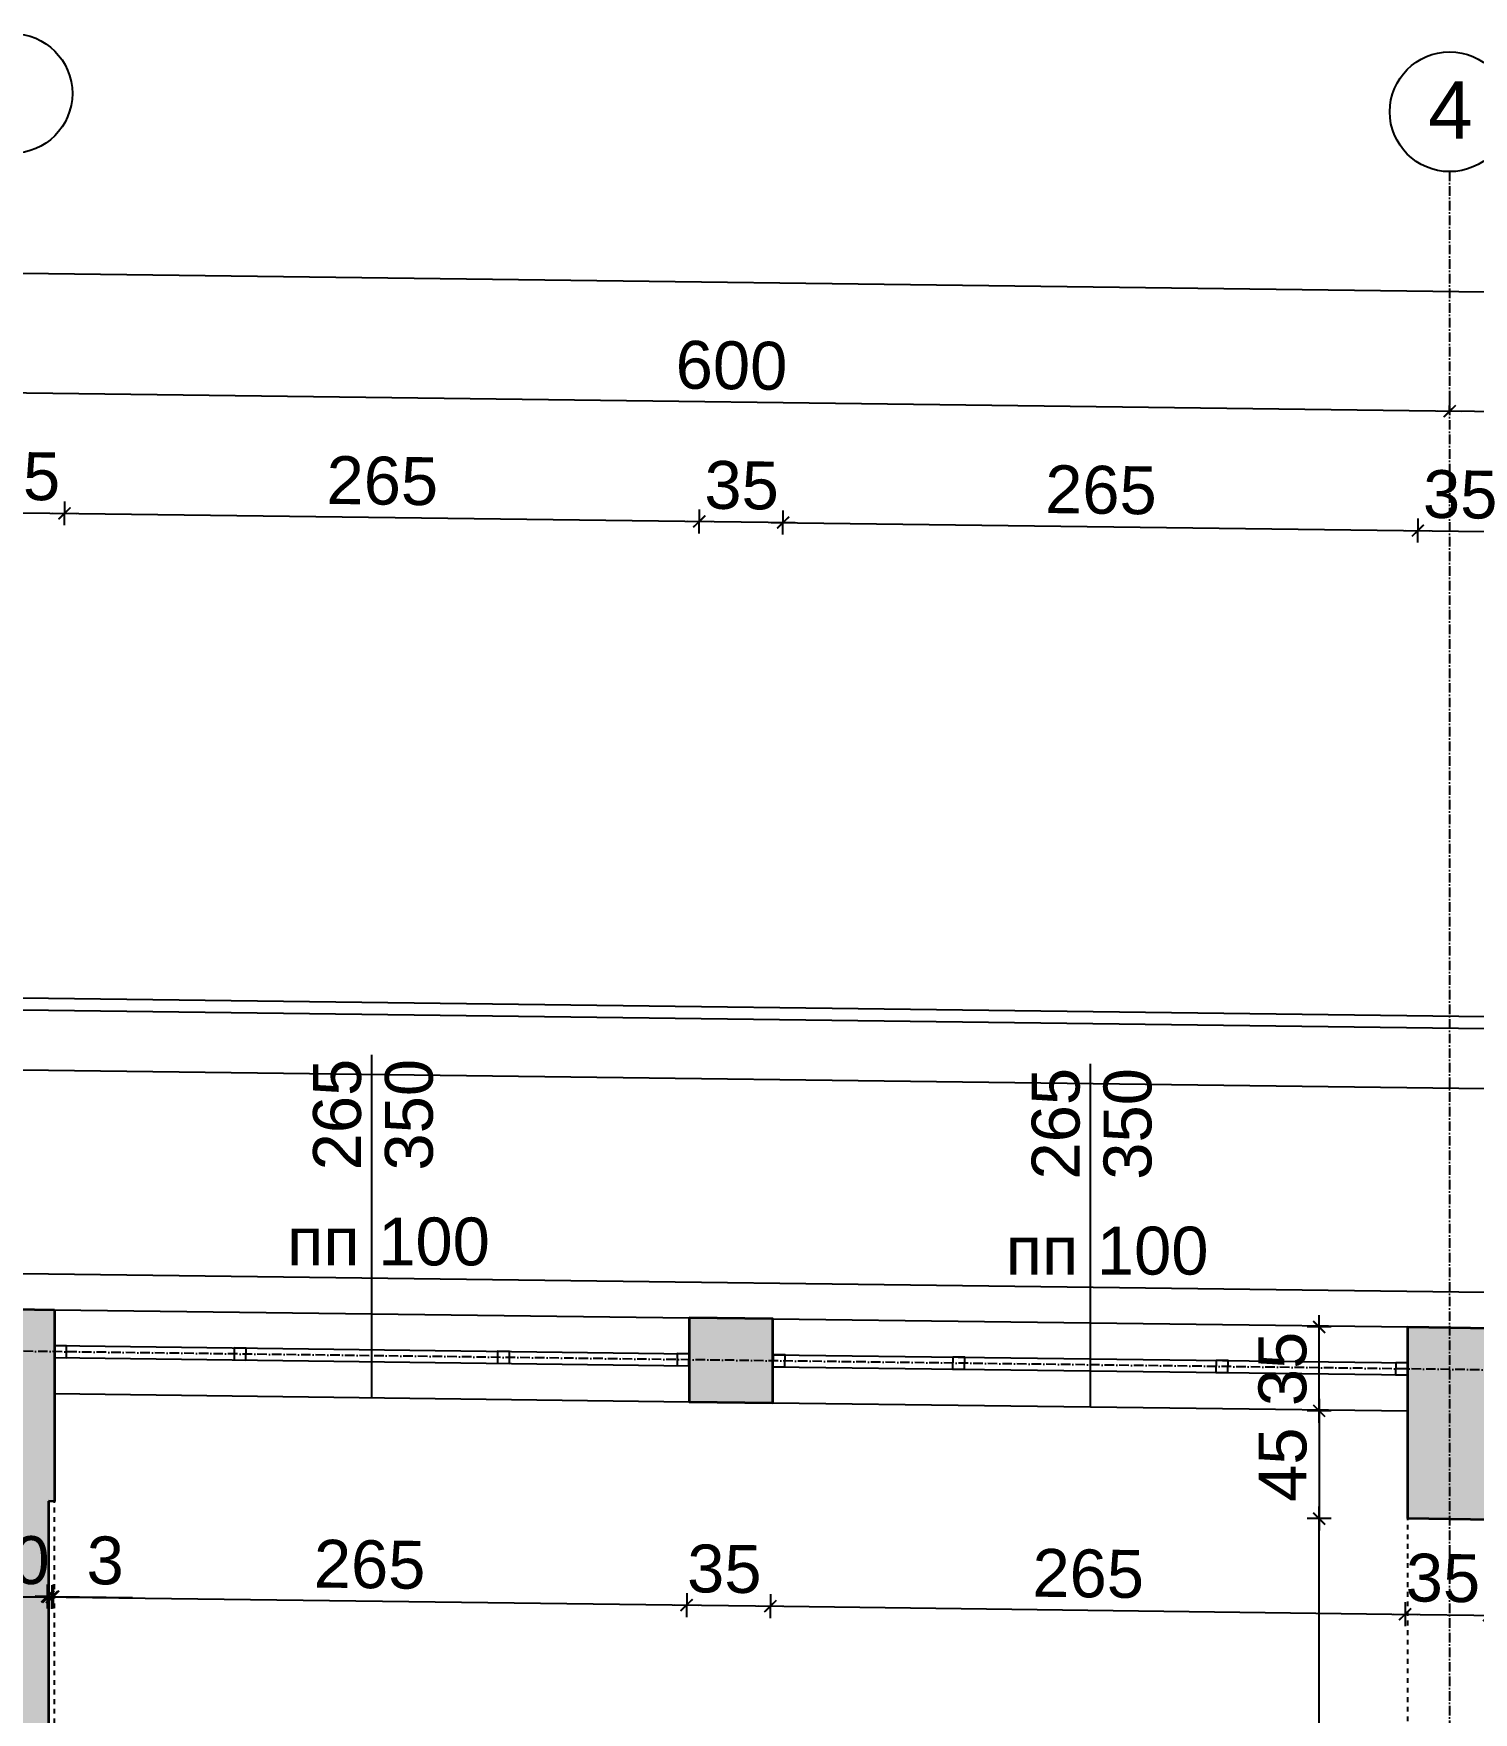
# Model space of a CAD drawing. Header units: inches. Extents: x -72385 to 39588, y -6525 to 66685.
# Drawn here: x -50776 to -50175, y 23940 to 24641 of the extents above; entities that cross this region are included whole.
import ezdxf

# ---------------------------------------------------------------- set-up
doc = ezdxf.new("R2010")
doc.units = ezdxf.units.IN
doc.header["$MEASUREMENT"] = 0
doc.linetypes.add('DashDot', pattern=[0.6, 0.4, -0.1, 0, -0.1])
doc.linetypes.add('Hidden', pattern=[0.4, 0.2, -0.2])
for name, color, linetype, lineweight in [('Изгледни линии', 253, 'Continuous', 25), ('Надписи коти външни', 252, 'Continuous', 25), ('Надписи коти вътрешни', 252, 'Continuous', 25), ('Надписи Оси', 252, 'Continuous', 25), ('Надписи прозорци', 252, 'Continuous', 25), ('Оси', 252, 'DashDot', 25), ('Прозорци', 251, 'Continuous', 25), ('Пунктир', 253, 'Hidden', 25), ('Разрезни линии', 7, 'Continuous', 35), ('Щрих стени', 254, 'Continuous', 25)]:
    doc.layers.add(name, color=color, linetype=linetype, lineweight=lineweight)
doc.styles.add('Arial Regular', font='arial.ttf')
doc.styles.get("Standard").update_dxf_attribs({"font": 'arial.ttf'})
doc.dimstyles.new('Annotative', dxfattribs={"dimscale": 0, "dimtxt": 20, "dimasz": 5, "dimexe": 5, "dimexo": 5, "dimgap": 5, "dimtad": 1, "dimdec": 0, "dimzin": 0, "dimdsep": 46, "dimtxsty": 'Standard', "dimblk": 'ARCHTICK', "dimcen": 5, "dimdle": 5, "dimadec": 0, "dimazin": 0, "dimtfac": 1, "dimtdec": 0, "dimtofl": 0, "dimtmove": 0, "dimatfit": 3, "dimldrblk": 'ARCHTICK', "dimfxl": 5, "dimfxlon": 1, "dimtolj": 1, "dimtzin": 0, "dimarcsym": 1})

# ---------------------------------------------------------------- blocks, each defined once
blk = doc.blocks.new('_ArchTick')
at = {"color": 0, "linetype": 'ByBlock', "const_width": 0.15}
blk.add_lwpolyline([(-0.5, -0.5), (0.5, 0.5)], dxfattribs=at)
blk = doc.blocks.new('*D2717')
at = {"layer": 'Defpoints', "color": 0, "ltscale": 50, "transparency": 16777216}
for p in [(-50769.84, 24027.78), (-50767.34, 24027.75), (-50767.84, 23988.03)]:
    blk.add_point(p, dxfattribs=at)
at = {"layer": 'Надписи коти вътрешни', "color": 0, "lineweight": -2, "ltscale": 50, "transparency": 16777216}
for p, q in [((-50770.28, 23993.06), (-50770.41, 23983.06)), ((-50767.78, 23993.03), (-50767.91, 23983.03)), ((-50770.34, 23988.06), (-50775.34, 23988.12)), ((-50767.84, 23988.03), (-50734.75, 23987.61))]:
    blk.add_line(p, q, dxfattribs=at)
at = {"layer": 'Надписи коти вътрешни', "color": 0, "lineweight": -2, "ltscale": 50, "transparency": 16777216, "xscale": 5, "yscale": 5, "zscale": 5}
for p, rotation in [((-50770.34, 23988.06), 359.2706286525858), ((-50767.84, 23988.03), 179.2706286525858)]:
    blk.add_blockref('_ArchTick', p, dxfattribs=dict(at, rotation=rotation))
at = {"layer": 'Надписи коти вътрешни', "color": 0, "ltscale": 50, "transparency": 16777216, "insert": (-50746.1, 24002.97), "char_height": 20, "attachment_point": 5, "rotation": 359.27063}
blk.add_mtext('\\A1;3', dxfattribs=at)
blk = doc.blocks.new('*D2718')
at = {"layer": 'Defpoints', "color": 0, "ltscale": 50, "transparency": 16777216}
for p in [(-50767.34, 24072.75), (-50502.34, 24069.38), (-50503.42, 23984.47)]:
    blk.add_point(p, dxfattribs=at)
at = {"layer": 'Надписи коти вътрешни', "color": 0, "lineweight": -2, "ltscale": 50, "transparency": 16777216}
for p, q in [((-50768.35, 23992.84), (-50768.48, 23982.84)), ((-50773.42, 23987.91), (-50498.42, 23984.41)), ((-50503.35, 23989.47), (-50503.48, 23979.47))]:
    blk.add_line(p, q, dxfattribs=at)
at = {"layer": 'Надписи коти вътрешни', "color": 0, "lineweight": -2, "ltscale": 50, "transparency": 16777216, "xscale": 5, "yscale": 5, "zscale": 5}
for p, rotation in [((-50768.42, 23987.84), 179.270628652547), ((-50503.42, 23984.47), 359.270628652547)]:
    blk.add_blockref('_ArchTick', p, dxfattribs=dict(at, rotation=rotation))
at = {"layer": 'Надписи коти вътрешни', "color": 0, "ltscale": 50, "transparency": 16777216, "insert": (-50635.72, 24001.37), "char_height": 20, "attachment_point": 5, "rotation": 359.27063}
blk.add_mtext('\\A1;265', dxfattribs=at)
blk = doc.blocks.new('*D2719')
at = {"layer": 'Defpoints', "color": 0, "ltscale": 50, "transparency": 16777216}
for p in [(-50502.34, 24069.38), (-50467.34, 24068.93), (-50468.42, 23984.02)]:
    blk.add_point(p, dxfattribs=at)
at = {"layer": 'Надписи коти вътрешни', "color": 0, "lineweight": -2, "ltscale": 50, "transparency": 16777216}
for p, q in [((-50508.42, 23984.53), (-50463.42, 23983.96)), ((-50503.35, 23989.47), (-50503.48, 23979.47)), ((-50468.35, 23989.02), (-50468.48, 23979.03))]:
    blk.add_line(p, q, dxfattribs=at)
at = {"layer": 'Надписи коти вътрешни', "color": 0, "lineweight": -2, "ltscale": 50, "transparency": 16777216, "xscale": 5, "yscale": 5, "zscale": 5}
for p, rotation in [((-50503.42, 23984.47), 179.2706286525581), ((-50468.42, 23984.02), 359.2706286525582)]:
    blk.add_blockref('_ArchTick', p, dxfattribs=dict(at, rotation=rotation))
at = {"layer": 'Надписи коти вътрешни', "color": 0, "ltscale": 50, "transparency": 16777216, "insert": (-50487.62, 23999.49), "char_height": 20, "attachment_point": 5, "rotation": 359.27063}
blk.add_mtext('\\A1;35', dxfattribs=at)
blk = doc.blocks.new('*D2720')
at = {"layer": 'Defpoints', "color": 0, "ltscale": 50, "transparency": 16777216}
for p in [(-50467.34, 24068.93), (-50202.34, 24065.56), (-50203.42, 23980.65)]:
    blk.add_point(p, dxfattribs=at)
at = {"layer": 'Надписи коти вътрешни', "color": 0, "lineweight": -2, "ltscale": 50, "transparency": 16777216}
for p, q in [((-50473.42, 23984.09), (-50198.42, 23980.59)), ((-50468.35, 23989.02), (-50468.48, 23979.03)), ((-50203.35, 23985.65), (-50203.48, 23975.65))]:
    blk.add_line(p, q, dxfattribs=at)
at = {"layer": 'Надписи коти вътрешни', "color": 0, "lineweight": -2, "ltscale": 50, "transparency": 16777216, "xscale": 5, "yscale": 5, "zscale": 5}
for p, rotation in [((-50468.42, 23984.02), 179.270628652547), ((-50203.42, 23980.65), 359.270628652547)]:
    blk.add_blockref('_ArchTick', p, dxfattribs=dict(at, rotation=rotation))
at = {"layer": 'Надписи коти вътрешни', "color": 0, "ltscale": 50, "transparency": 16777216, "insert": (-50335.72, 23997.55), "char_height": 20, "attachment_point": 5, "rotation": 359.27063}
blk.add_mtext('\\A1;265', dxfattribs=at)
blk = doc.blocks.new('*D2721')
at = {"layer": 'Defpoints', "color": 0, "ltscale": 50, "transparency": 16777216}
for p in [(-50202.34, 24065.56), (-50167.34, 24065.12), (-50168.42, 23980.21)]:
    blk.add_point(p, dxfattribs=at)
at = {"layer": 'Надписи коти вътрешни', "color": 0, "lineweight": -2, "ltscale": 50, "transparency": 16777216}
for p, q in [((-50203.35, 23985.65), (-50203.48, 23975.65)), ((-50168.35, 23985.21), (-50168.48, 23975.21)), ((-50208.42, 23980.72), (-50163.42, 23980.14))]:
    blk.add_line(p, q, dxfattribs=at)
at = {"layer": 'Надписи коти вътрешни', "color": 0, "lineweight": -2, "ltscale": 50, "transparency": 16777216, "xscale": 5, "yscale": 5, "zscale": 5}
for p, rotation in [((-50203.42, 23980.65), 179.2706286525581), ((-50168.42, 23980.21), 359.2706286525582)]:
    blk.add_blockref('_ArchTick', p, dxfattribs=dict(at, rotation=rotation))
at = {"layer": 'Надписи коти вътрешни', "color": 0, "ltscale": 50, "transparency": 16777216, "insert": (-50187.62, 23995.67), "char_height": 20, "attachment_point": 5, "rotation": 359.27063}
blk.add_mtext('\\A1;35', dxfattribs=at)
blk = doc.blocks.new('*D2738')
at = {"layer": 'Defpoints', "color": 0, "ltscale": 50, "transparency": 16777216}
for p in [(-50239.32, 24020.56), (-50202.34, 24020.56), (-50202.34, 23527.97)]:
    blk.add_point(p, dxfattribs=at)
at = {"layer": 'Надписи коти вътрешни', "color": 0, "lineweight": -2, "ltscale": 50, "transparency": 16777216}
for p, q in [((-50234.32, 24020.56), (-50244.32, 24020.56)), ((-50239.32, 23522.97), (-50239.32, 24025.56)), ((-50234.32, 23527.97), (-50244.32, 23527.97))]:
    blk.add_line(p, q, dxfattribs=at)
at = {"layer": 'Надписи коти вътрешни', "color": 0, "lineweight": -2, "ltscale": 50, "transparency": 16777216, "xscale": 5, "yscale": 5, "zscale": 5}
for p, rotation in [((-50239.32, 24020.56), 90), ((-50239.32, 23527.97), 270)]:
    blk.add_blockref('_ArchTick', p, dxfattribs=dict(at, rotation=rotation))
at = {"layer": 'Надписи коти вътрешни', "color": 0, "ltscale": 50, "transparency": 16777216, "insert": (-50254.54, 23774.26), "char_height": 20, "attachment_point": 5, "rotation": 90}
blk.add_mtext('\\A1;493', dxfattribs=at)
blk = doc.blocks.new('*D2739')
at = {"layer": 'Defpoints', "color": 0, "ltscale": 50, "transparency": 16777216}
for p in [(-50202.34, 24065.56), (-50239.32, 24020.56), (-50202.34, 24020.56)]:
    blk.add_point(p, dxfattribs=at)
at = {"layer": 'Надписи коти вътрешни', "color": 0, "lineweight": -2, "ltscale": 50, "transparency": 16777216}
for p, q in [((-50239.32, 24070.56), (-50239.32, 24015.56)), ((-50234.32, 24065.56), (-50244.32, 24065.56)), ((-50234.32, 24020.56), (-50244.32, 24020.56))]:
    blk.add_line(p, q, dxfattribs=at)
at = {"layer": 'Надписи коти вътрешни', "color": 0, "lineweight": -2, "ltscale": 50, "transparency": 16777216, "xscale": 5, "yscale": 5, "zscale": 5}
for p, rotation in [((-50239.32, 24065.56), 90), ((-50239.32, 24020.56), 270)]:
    blk.add_blockref('_ArchTick', p, dxfattribs=dict(at, rotation=rotation))
at = {"layer": 'Надписи коти вътрешни', "color": 0, "ltscale": 50, "transparency": 16777216, "insert": (-50254.49, 24043.06), "char_height": 20, "attachment_point": 5, "rotation": 90}
blk.add_mtext('\\A1;45', dxfattribs=at)
blk = doc.blocks.new('*D5699')
at = {"layer": 'Defpoints', "color": 0, "ltscale": 50, "transparency": 16777216}
for p in [(-50763.1, 24440.23), (-50802.34, 24108.2), (-50767.34, 24107.76)]:
    blk.add_point(p, dxfattribs=at)
at = {"layer": 'Надписи коти външни', "color": 0, "lineweight": -2, "ltscale": 50, "transparency": 16777216}
for p, q in [((-50803.1, 24440.74), (-50758.11, 24440.17)), ((-50798.17, 24435.68), (-50798.04, 24445.68)), ((-50763.17, 24435.23), (-50763.04, 24445.23))]:
    blk.add_line(p, q, dxfattribs=at)
at = {"layer": 'Надписи коти външни', "color": 0, "lineweight": -2, "ltscale": 50, "transparency": 16777216, "xscale": 5, "yscale": 5, "zscale": 5}
for p, rotation in [((-50798.1, 24440.68), 179.2706286525463), ((-50763.1, 24440.23), 359.2706286525462)]:
    blk.add_blockref('_ArchTick', p, dxfattribs=dict(at, rotation=rotation))
at = {"layer": 'Надписи коти външни', "color": 0, "ltscale": 50, "transparency": 16777216, "insert": (-50780.41, 24455.67), "char_height": 20, "attachment_point": 5, "rotation": 359.27063}
blk.add_mtext('\\A1;35', dxfattribs=at)
blk = doc.blocks.new('*D5700')
at = {"layer": 'Defpoints', "color": 0, "ltscale": 50, "transparency": 16777216}
for p in [(-50498.1, 24436.86), (-50767.34, 24107.76), (-50502.34, 24104.38)]:
    blk.add_point(p, dxfattribs=at)
at = {"layer": 'Надписи коти външни', "color": 0, "lineweight": -2, "ltscale": 50, "transparency": 16777216}
for p, q in [((-50768.1, 24440.29), (-50493.11, 24436.79)), ((-50763.17, 24435.23), (-50763.04, 24445.23)), ((-50498.17, 24431.86), (-50498.04, 24441.86))]:
    blk.add_line(p, q, dxfattribs=at)
at = {"layer": 'Надписи коти външни', "color": 0, "lineweight": -2, "ltscale": 50, "transparency": 16777216, "xscale": 5, "yscale": 5, "zscale": 5}
for p, rotation in [((-50763.1, 24440.23), 179.270628652547), ((-50498.1, 24436.86), 359.270628652547)]:
    blk.add_blockref('_ArchTick', p, dxfattribs=dict(at, rotation=rotation))
at = {"layer": 'Надписи коти външни', "color": 0, "ltscale": 50, "transparency": 16777216, "insert": (-50630.41, 24453.75), "char_height": 20, "attachment_point": 5, "rotation": 359.27063}
blk.add_mtext('\\A1;265', dxfattribs=at)
blk = doc.blocks.new('*D5688')
at = {"layer": 'Defpoints', "color": 0, "ltscale": 50, "transparency": 16777216}
for p in [(-50463.1, 24436.41), (-50502.34, 24104.38), (-50467.34, 24103.94)]:
    blk.add_point(p, dxfattribs=at)
at = {"layer": 'Надписи коти външни', "color": 0, "lineweight": -2, "ltscale": 50, "transparency": 16777216}
for p, q in [((-50498.17, 24431.86), (-50498.04, 24441.86)), ((-50463.17, 24431.41), (-50463.04, 24441.41)), ((-50503.1, 24436.92), (-50458.11, 24436.35))]:
    blk.add_line(p, q, dxfattribs=at)
at = {"layer": 'Надписи коти външни', "color": 0, "lineweight": -2, "ltscale": 50, "transparency": 16777216, "xscale": 5, "yscale": 5, "zscale": 5}
for p, rotation in [((-50498.1, 24436.86), 179.2706286525403), ((-50463.1, 24436.41), 359.2706286525403)]:
    blk.add_blockref('_ArchTick', p, dxfattribs=dict(at, rotation=rotation))
at = {"layer": 'Надписи коти външни', "color": 0, "ltscale": 50, "transparency": 16777216, "insert": (-50480.41, 24451.85), "char_height": 20, "attachment_point": 5, "rotation": 359.27063}
blk.add_mtext('\\A1;35', dxfattribs=at)
blk = doc.blocks.new('*D5689')
at = {"layer": 'Defpoints', "color": 0, "ltscale": 50, "transparency": 16777216}
for p in [(-50198.1, 24433.04), (-50467.34, 24103.94), (-50202.34, 24100.56)]:
    blk.add_point(p, dxfattribs=at)
at = {"layer": 'Надписи коти външни', "color": 0, "lineweight": -2, "ltscale": 50, "transparency": 16777216}
for p, q in [((-50463.17, 24431.41), (-50463.04, 24441.41)), ((-50468.1, 24436.47), (-50193.11, 24432.97)), ((-50198.17, 24428.04), (-50198.04, 24438.04))]:
    blk.add_line(p, q, dxfattribs=at)
at = {"layer": 'Надписи коти външни', "color": 0, "lineweight": -2, "ltscale": 50, "transparency": 16777216, "xscale": 5, "yscale": 5, "zscale": 5}
for p, rotation in [((-50463.1, 24436.41), 179.270628652547), ((-50198.1, 24433.04), 359.270628652547)]:
    blk.add_blockref('_ArchTick', p, dxfattribs=dict(at, rotation=rotation))
at = {"layer": 'Надписи коти външни', "color": 0, "ltscale": 50, "transparency": 16777216, "insert": (-50330.41, 24449.93), "char_height": 20, "attachment_point": 5, "rotation": 359.27063}
blk.add_mtext('\\A1;265', dxfattribs=at)
blk = doc.blocks.new('*D5690')
at = {"layer": 'Defpoints', "color": 0, "ltscale": 50, "transparency": 16777216}
for p in [(-50163.1, 24432.59), (-50202.34, 24100.56), (-50167.34, 24100.12)]:
    blk.add_point(p, dxfattribs=at)
at = {"layer": 'Надписи коти външни', "color": 0, "lineweight": -2, "ltscale": 50, "transparency": 16777216}
for p, q in [((-50203.1, 24433.1), (-50158.11, 24432.53)), ((-50198.17, 24428.04), (-50198.04, 24438.04)), ((-50163.17, 24427.59), (-50163.04, 24437.59))]:
    blk.add_line(p, q, dxfattribs=at)
at = {"layer": 'Надписи коти външни', "color": 0, "lineweight": -2, "ltscale": 50, "transparency": 16777216, "xscale": 5, "yscale": 5, "zscale": 5}
for p, rotation in [((-50198.1, 24433.04), 179.2706286525463), ((-50163.1, 24432.59), 359.2706286525462)]:
    blk.add_blockref('_ArchTick', p, dxfattribs=dict(at, rotation=rotation))
at = {"layer": 'Надписи коти външни', "color": 0, "ltscale": 50, "transparency": 16777216, "insert": (-50180.41, 24448.03), "char_height": 20, "attachment_point": 5, "rotation": 359.27063}
blk.add_mtext('\\A1;35', dxfattribs=at)
blk = doc.blocks.new('*D5756')
at = {"layer": 'Defpoints', "color": 0, "ltscale": 50, "transparency": 16777216}
for p in [(-50184.84, 24482.87), (-50184.84, 24482.87), (-49584.84, 24475.23)]:
    blk.add_point(p, dxfattribs=at)
at = {"layer": 'Надписи коти външни', "color": 0, "lineweight": -2, "ltscale": 50, "transparency": 16777216}
for p, q in [((-49579.84, 24475.17), (-50189.84, 24482.94)), ((-50184.84, 24482.87), (-50184.77, 24487.87)), ((-49584.84, 24475.23), (-49584.77, 24480.23))]:
    blk.add_line(p, q, dxfattribs=at)
at = {"layer": 'Надписи коти външни', "color": 0, "lineweight": -2, "ltscale": 50, "transparency": 16777216, "xscale": 5, "yscale": 5, "zscale": 5}
for p, rotation in [((-50184.84, 24482.87), 179.2706286525466), ((-49584.84, 24475.23), 359.2706286525466)]:
    blk.add_blockref('_ArchTick', p, dxfattribs=dict(at, rotation=rotation))
at = {"layer": 'Надписи коти външни', "color": 0, "ltscale": 50, "transparency": 16777216, "insert": (-49884.64, 24494.26), "char_height": 20, "attachment_point": 5, "rotation": 359.27063}
blk.add_mtext('\\A1;600', dxfattribs=at)
blk = doc.blocks.new('*D5757')
at = {"layer": 'Defpoints', "color": 0, "ltscale": 50, "transparency": 16777216}
for p in [(-50784.84, 24490.51), (-50784.84, 24490.51), (-50184.84, 24482.87)]:
    blk.add_point(p, dxfattribs=at)
at = {"layer": 'Надписи коти външни', "color": 0, "lineweight": -2, "ltscale": 50, "transparency": 16777216}
for p, q in [((-50784.84, 24490.51), (-50784.77, 24495.51)), ((-50179.84, 24482.81), (-50789.84, 24490.57)), ((-50184.84, 24482.87), (-50184.77, 24487.87))]:
    blk.add_line(p, q, dxfattribs=at)
at = {"layer": 'Надписи коти външни', "color": 0, "lineweight": -2, "ltscale": 50, "transparency": 16777216, "xscale": 5, "yscale": 5, "zscale": 5}
for p, rotation in [((-50784.84, 24490.51), 179.2706286525473), ((-50184.84, 24482.87), 359.2706286525473)]:
    blk.add_blockref('_ArchTick', p, dxfattribs=dict(at, rotation=rotation))
at = {"layer": 'Надписи коти външни', "color": 0, "ltscale": 50, "transparency": 16777216, "insert": (-50484.64, 24501.9), "char_height": 20, "attachment_point": 5, "rotation": 359.27063}
blk.add_mtext('\\A1;600', dxfattribs=at)
blk = doc.blocks.new('*D5760')
at = {"layer": 'Defpoints', "color": 0, "ltscale": 50, "transparency": 16777216}
for p in [(-40216.83, 24405.98), (-52317.34, 24127.49), (-40222.34, 23973.51)]:
    blk.add_point(p, dxfattribs=at)
at = {"layer": 'Надписи коти външни', "color": 0, "lineweight": -2, "ltscale": 50, "transparency": 16777216}
for p, q in [((-52316.83, 24560.02), (-40211.83, 24405.91)), ((-52311.9, 24554.95), (-52311.77, 24564.95)), ((-40216.9, 24400.98), (-40216.77, 24410.98))]:
    blk.add_line(p, q, dxfattribs=at)
at = {"layer": 'Надписи коти външни', "color": 0, "lineweight": -2, "ltscale": 50, "transparency": 16777216, "xscale": 5, "yscale": 5, "zscale": 5}
for p, rotation in [((-52311.83, 24559.95), 179.2706286525472), ((-40216.83, 24405.98), 359.2706286525473)]:
    blk.add_blockref('_ArchTick', p, dxfattribs=dict(at, rotation=rotation))
at = {"layer": 'Надписи коти външни', "color": 0, "ltscale": 50, "transparency": 16777216, "insert": (-46264.14, 24498.18), "char_height": 20, "attachment_point": 5, "rotation": 359.27063}
blk.add_mtext('\\A1;12095', dxfattribs=at)
blk = doc.blocks.new('*D7295')
at = {"layer": 'Defpoints', "color": 0, "ltscale": 10, "transparency": 16777216}
for p in [(-50799.84, 24010.86), (-50769.84, 24010.86), (-50769.84, 23987.87)]:
    blk.add_point(p, dxfattribs=at)
at = {"layer": 'Надписи коти вътрешни', "color": 0, "lineweight": -2, "ltscale": 10, "transparency": 16777216}
for p, q in [((-50799.84, 23992.87), (-50799.84, 23982.87)), ((-50769.84, 23992.87), (-50769.84, 23982.87)), ((-50804.84, 23987.87), (-50764.84, 23987.87))]:
    blk.add_line(p, q, dxfattribs=at)
at = {"layer": 'Надписи коти вътрешни', "color": 0, "lineweight": -2, "ltscale": 10, "transparency": 16777216, "xscale": 5, "yscale": 5, "zscale": 5, "rotation": 180}
blk.add_blockref('_ArchTick', (-50799.84, 23987.87), dxfattribs=at)
at = {"layer": 'Надписи коти вътрешни', "color": 0, "lineweight": -2, "ltscale": 10, "transparency": 16777216, "xscale": 5, "yscale": 5, "zscale": 5}
blk.add_blockref('_ArchTick', (-50769.84, 23987.87), dxfattribs=at)
at = {"layer": 'Надписи коти вътрешни', "color": 0, "ltscale": 10, "transparency": 16777216, "insert": (-50784.84, 24003.09), "char_height": 20, "attachment_point": 5}
blk.add_mtext('\\A1;30', dxfattribs=at)
blk = doc.blocks.new('*D7310')
at = {"layer": 'Defpoints', "color": 0, "ltscale": 10, "transparency": 16777216}
for p in [(-50239.32, 24100.56), (-50202.34, 24100.56), (-50202.34, 24065.56)]:
    blk.add_point(p, dxfattribs=at)
at = {"layer": 'Надписи коти вътрешни', "color": 0, "lineweight": -2, "ltscale": 10, "transparency": 16777216}
for p, q in [((-50239.32, 24060.56), (-50239.32, 24105.56)), ((-50234.32, 24100.56), (-50244.32, 24100.56)), ((-50234.32, 24065.56), (-50244.32, 24065.56))]:
    blk.add_line(p, q, dxfattribs=at)
at = {"layer": 'Надписи коти вътрешни', "color": 0, "lineweight": -2, "ltscale": 10, "transparency": 16777216, "xscale": 5, "yscale": 5, "zscale": 5}
for p, rotation in [((-50239.32, 24100.56), 90), ((-50239.32, 24065.56), 270)]:
    blk.add_blockref('_ArchTick', p, dxfattribs=dict(at, rotation=rotation))
at = {"layer": 'Надписи коти вътрешни', "color": 0, "ltscale": 10, "transparency": 16777216, "insert": (-50254.54, 24083.06), "char_height": 20, "attachment_point": 5, "rotation": 90}
blk.add_mtext('\\A1;35', dxfattribs=at)

msp = doc.modelspace()

# ---------------------------------------------------------------- hatches: boundary and pattern name
at = {"layer": 'Щрих стени', "ltscale": 10}
h = msp.add_hatch(color=256, dxfattribs=at)
h.dxf.hatch_style = 1
h.paths.add_polyline_path([(-51702.34, 24104.66), (-51802.34, 24105.93), (-51802.34, 24120.93), (-52317.34, 24127.49), (-52317.34, 24077.49), (-52272.34, 24076.91), (-52272.34, 24091.91), (-51702.34, 24084.66)])
h.paths.add_polyline_path([(-52257.34, 23904.21), (-52272.34, 23904.4), (-52272.34, 24016.91), (-52317.34, 24017.48), (-52317.34, 23319.92), (-52282.34, 23319.48), (-52282.34, 23494.49), (-52262.34, 23494.24), (-52262.34, 23544.24), (-52272.34, 23544.37), (-52272.34, 23874.4), (-52257.34, 23874.21)])
h.paths.add_polyline_path([(-51677.34, 23756.81), (-52152.34, 23762.86), (-52152.34, 23492.84), (-52057.33, 23491.63), (-52056.95, 23521.63), (-52122.34, 23522.46), (-52122.34, 23732.48), (-51887.34, 23729.48), (-51887.34, 23519.47), (-51956.95, 23520.35), (-51957.33, 23490.35), (-51847.34, 23488.95), (-51846.96, 23518.95), (-51857.34, 23519.08), (-51857.34, 23729.1), (-51707.34, 23727.19), (-51707.34, 23517.17), (-51716.96, 23517.3), (-51717.34, 23487.3), (-51409.84, 23483.39), (-51409.84, 23453.33), (-51397.34, 23453.17), (-51397.34, 23428.17), (-51367.34, 23427.79), (-51367.34, 23452.79), (-51359.84, 23452.7), (-51359.84, 23482.75), (-51169.84, 23480.33), (-51169.84, 23510.33), (-51329.81, 23512.37), (-51329.81, 23542.32), (-51409.84, 23543.34), (-51409.84, 23513.39), (-51537.34, 23515.01), (-51537.34, 24082.56), (-51402.34, 24080.84), (-51402.34, 24035.83), (-51367.34, 24035.39), (-51367.34, 24115.4), (-51612.34, 24118.51), (-51612.34, 24083.51), (-51567.34, 24082.94), (-51567.34, 23895.42), (-52157.34, 23902.93), (-52157.34, 23872.93), (-51567.34, 23865.42), (-51567.34, 23515.39), (-51677.34, 23516.79)])
h.paths.add_polyline_path([(-51067.34, 24111.58), (-51102.34, 24112.02), (-51102.34, 24077.02), (-51067.34, 24076.57)])
h.paths.add_polyline_path([(-50767.34, 24107.76), (-50802.34, 24108.2), (-50802.34, 24028.2), (-50799.84, 24028.16), (-50799.84, 23928.16), (-50769.84, 23927.77), (-50769.84, 24027.78), (-50767.34, 24027.75)])
h.paths.add_polyline_path([(-49559.84, 23489.84), (-49559.84, 23519.79), (-49609.84, 23520.43), (-49609.84, 23490.47), (-50159.84, 23497.47), (-50159.84, 23527.43), (-50209.84, 23528.06), (-50209.84, 23498.11), (-50759.84, 23505.11), (-50759.84, 23535.07), (-50769.84, 23535.19), (-50769.84, 23837.77), (-50799.84, 23838.15), (-50799.84, 23535.58), (-50809.84, 23535.7), (-50809.84, 23505.75), (-51009.84, 23508.3), (-51009.84, 23478.29), (-50809.84, 23475.75), (-50809.84, 23445.7), (-50759.84, 23445.06), (-50759.84, 23475.11), (-50209.84, 23468.11), (-50209.84, 23438.06), (-50159.84, 23437.42), (-50159.84, 23467.47), (-49634.84, 23460.79), (-49634.84, 23430.74), (-49609.84, 23430.42), (-49559.84, 23429.78), (-49559.84, 23459.83), (-49009.84, 23452.83), (-49009.84, 23422.78), (-48999.84, 23422.65), (-48999.84, 23397.65), (-48969.84, 23397.27), (-48969.84, 23422.27), (-48959.84, 23422.14), (-48959.84, 23452.2), (-48409.84, 23445.19), (-48409.84, 23415.14), (-48359.84, 23414.51), (-48359.84, 23444.56), (-48134.84, 23441.69), (-48134.84, 23471.69), (-48359.84, 23474.56), (-48359.84, 23504.51), (-48409.84, 23505.15), (-48409.84, 23475.2), (-48959.84, 23482.2), (-48959.84, 23512.15), (-49009.84, 23512.79), (-49009.84, 23482.83)])
h.paths.add_polyline_path([(-52517.34, 23279.72), (-52527.34, 23279.72), (-52527.34, 23259.72), (-52517.34, 23259.72)])
h.paths.add_polyline_path([(-52517.34, 23059.72), (-52527.34, 23059.72), (-52527.34, 23039.72), (-52517.34, 23039.72)])
h.paths.add_polyline_path([(-52267.34, 23054.27), (-52317.34, 23054.9), (-52317.34, 23019.9), (-52282.34, 23019.45), (-52282.34, 23024.45), (-52267.34, 23024.26)])
h.paths.add_polyline_path([(-51517.34, 23044.72), (-52167.34, 23052.99), (-52167.34, 23022.99), (-52007.34, 23020.95), (-52007.34, 22323.4), (-52152.34, 22325.24), (-52152.34, 22290.24), (-51967.34, 22287.88), (-51967.34, 22322.89), (-51977.34, 22323.02), (-51977.34, 22670.54), (-51699.84, 22667.01), (-51699.84, 22319.48), (-51702.34, 22284.51), (-51667.34, 22284.07), (-51667.34, 22319.07), (-51669.84, 22319.1), (-51669.84, 22696.63), (-51977.34, 22700.55), (-51977.34, 23020.57), (-51517.34, 23014.72)])
h.paths.add_polyline_path([(-52282.34, 22754.45), (-52317.34, 22754.9), (-52317.34, 22292.34), (-52252.34, 22291.51), (-52252.34, 22326.52), (-52282.34, 22326.9)])
h.paths.add_polyline_path([(-51367.34, 22852.79), (-51347.34, 22852.54), (-51347.34, 22892.54), (-51367.34, 22892.8), (-51367.34, 23182.82), (-51162.34, 23180.21), (-51162.34, 23210.21), (-51367.34, 23212.82), (-51367.34, 23277.78), (-51397.34, 23278.16), (-51397.34, 23043.19), (-51417.34, 23043.44), (-51417.34, 23013.44), (-51397.34, 23013.19), (-51397.34, 22943.18), (-51409.84, 22943.34), (-51409.84, 22853.33), (-51397.34, 22853.17), (-51397.34, 22360.63), (-51402.34, 22360.7), (-51402.34, 22280.69), (-51367.34, 22280.25)])
h = msp.add_hatch(color=256, dxfattribs=at)
h.dxf.hatch_style = 1
h.paths.add_polyline_path([(-48667.34, 24081.02), (-48702.34, 24081.47), (-48702.34, 24046.47), (-48667.34, 24046.02)])
h.paths.add_polyline_path([(-48967.34, 24084.84), (-49002.34, 24085.29), (-49002.34, 24005.28), (-48967.34, 24004.84)])
h.paths.add_polyline_path([(-49267.34, 24088.66), (-49302.34, 24089.11), (-49302.34, 24054.1), (-49267.34, 24053.66)])
h.paths.add_polyline_path([(-49567.34, 24092.48), (-49602.34, 24092.93), (-49602.34, 24012.92), (-49567.34, 24012.47)])
h.paths.add_polyline_path([(-49867.34, 24096.3), (-49902.34, 24096.74), (-49902.34, 24061.74), (-49867.34, 24061.3)])
h.paths.add_polyline_path([(-50167.34, 24100.12), (-50202.34, 24100.56), (-50202.34, 24020.56), (-50167.34, 24020.11)])
h.paths.add_polyline_path([(-50467.34, 24103.94), (-50502.34, 24104.38), (-50502.34, 24069.38), (-50467.34, 24068.93)])

# ---------------------------------------------------------------- linework, layer by layer
at = {"layer": 'Изгледни линии', "ltscale": 50}
for p, q in [((-51397.34, 24245.79), (-46864.84, 24188.09)), ((-51392.34, 24240.72), (-46869.84, 24183.15)), ((-51367.34, 24215.4), (-46869.84, 24158.15)), ((-51382.34, 24130.59), (-46754.83, 24071.68)), ((-50767.34, 24107.76), (-50502.34, 24104.38)), ((-50467.34, 24103.94), (-50202.34, 24100.56)), ((-50767.34, 24072.75), (-50502.34, 24069.38)), ((-50467.34, 24068.93), (-50202.34, 24065.56))]:
    msp.add_line(p, q, dxfattribs=at)
at = {"layer": 'Надписи Оси', "ltscale": 50}
for centre in [(-50784.84, 24615.52), (-50184.84, 24607.88)]:
    msp.add_circle(centre, 25, dxfattribs=at)
at = {"layer": 'Надписи прозорци', "ltscale": 50}
for p, q in [((-50634.84, 24071.07), (-50634.84, 24214.22)), ((-50334.84, 24067.25), (-50334.84, 24210.4))]:
    msp.add_line(p, q, dxfattribs=at)
at = {"layer": 'Оси', "ltscale": 10}
for p, q in [((-50184.84, 24582.88), (-50184.84, 21782.65)), ((-39839.84, 23951.14), (-52799.84, 24116.13))]:
    msp.add_line(p, q, dxfattribs=at)
at = {"layer": 'Прозорци', "ltscale": 50}
for p, q in [((-50767.34, 24092.76), (-50502.34, 24089.38)), ((-50467.34, 24088.94), (-50202.34, 24085.56)), ((-50767.34, 24087.76), (-50502.34, 24084.38)), ((-50467.34, 24083.94), (-50202.34, 24080.56))]:
    msp.add_line(p, q, dxfattribs=at)
for points in [[(-50767.34, 24087.76), (-50762.34, 24087.69), (-50762.27, 24092.69), (-50767.27, 24092.75), (-50767.34, 24087.76)], [(-50692.35, 24086.8), (-50687.35, 24086.74), (-50687.29, 24091.74), (-50692.29, 24091.8), (-50692.35, 24086.8)], [(-50582.39, 24085.4), (-50577.39, 24085.34), (-50577.33, 24090.34), (-50582.32, 24090.4), (-50582.39, 24085.4)], [(-50507.4, 24084.45), (-50502.4, 24084.39), (-50502.34, 24089.39), (-50507.34, 24089.45), (-50507.4, 24084.45)], [(-50467.34, 24083.94), (-50462.34, 24083.87), (-50462.27, 24088.87), (-50467.27, 24088.94), (-50467.34, 24083.94)], [(-50392.35, 24082.98), (-50387.35, 24082.92), (-50387.29, 24087.92), (-50392.29, 24087.98), (-50392.35, 24082.98)], [(-50282.39, 24081.58), (-50277.39, 24081.52), (-50277.33, 24086.52), (-50282.32, 24086.58), (-50282.39, 24081.58)], [(-50207.4, 24080.63), (-50202.4, 24080.57), (-50202.34, 24085.57), (-50207.34, 24085.63), (-50207.4, 24080.63)]]:
    msp.add_lwpolyline(points, dxfattribs=at)
at = {"layer": 'Пунктир', "ltscale": 10}
for p, q in [((-50767.34, 23535.16), (-50767.34, 24027.75)), ((-50202.34, 23527.97), (-50202.34, 24020.56))]:
    msp.add_line(p, q, dxfattribs=at)
at = {"layer": 'Разрезни линии', "ltscale": 50}
for p, q in [((-50802.34, 24108.2), (-50767.34, 24107.76)), ((-50767.34, 24107.76), (-50767.34, 24027.75)), ((-50202.34, 24100.56), (-50167.34, 24100.12)), ((-50202.34, 24020.56), (-50202.34, 24100.56)), ((-50767.34, 24027.75), (-50769.84, 24027.78)), ((-50769.84, 24027.78), (-50769.84, 23927.77)), ((-50167.34, 24020.11), (-50202.34, 24020.56))]:
    msp.add_line(p, q, dxfattribs=at)
msp.add_lwpolyline([(-50502.34, 24104.38), (-50502.34, 24069.38), (-50467.34, 24068.93), (-50467.34, 24103.94)], close=True, dxfattribs=at)

# ---------------------------------------------------------------- texts
at = {"layer": 'Надписи Оси', "ltscale": 100, "insert": (-50198.16, 24620.6), "char_height": 24, "width": 27.2128, "attachment_point": 1, "style": 'Arial Regular'}
msp.add_mtext('\\pxqc;4', dxfattribs=at)
at = {"layer": 'Надписи прозорци', "ltscale": 100, "char_height": 20, "width": 180.4891, "attachment_point": 1, "rotation": 90, "style": 'Arial Regular'}
for s, insert in [('265', (-50659.35, 24165.93)), ('350', (-50629.35, 24165.85)), ('265', (-50359.35, 24162.11)), ('350', (-50329.35, 24162.03))]:
    msp.add_mtext(s, dxfattribs=dict(at, insert=insert))
at = {"layer": 'Надписи прозорци', "ltscale": 100, "char_height": 20, "width": 180.4891, "attachment_point": 1, "style": 'Arial Regular'}
for insert in [(-50670.15, 24146.26), (-50370.15, 24142.44)]:
    msp.add_mtext('пп 100', dxfattribs=dict(at, insert=insert))

# ---------------------------------------------------------------- dimensions: what is measured, and where the dimension line sits
at = {"layer": 'Надписи коти външни', "ltscale": 50}
dim = msp.add_aligned_dim(p1=(-52317.34, 24127.49), p2=(-40222.34, 23973.51), distance=432.5, text='12095', dimstyle='Annotative', override={"dimscale": 0, "dimtix": 0, "dimtofl": 0, "dimtmove": 0, "dimatfit": 3}, dxfattribs=at)
dim.commit()
dim.dimension.update_dxf_attribs({"geometry": '*D5760', "text_midpoint": (-46264.14, 24498.18)})
for p1, p2, distance, picture, middle in [((-50184.84, 24482.87), (-50784.84, 24490.51), 0, '*D5757', (-50484.64, 24501.9)), ((-49584.84, 24475.23), (-50184.84, 24482.87), 0, '*D5756', (-49884.64, 24494.26)), ((-50767.34, 24107.76), (-50502.34, 24104.38), 332.5, '*D5700', (-50630.41, 24453.75)), ((-50467.34, 24103.94), (-50202.34, 24100.56), 332.5, '*D5689', (-50330.41, 24449.93))]:
    dim = msp.add_aligned_dim(p1=p1, p2=p2, distance=distance, dimstyle='Annotative', override={"dimscale": 0, "dimtix": 0, "dimtofl": 0, "dimtmove": 0, "dimatfit": 3}, dxfattribs=at)
    dim.commit()
    dim.dimension.update_dxf_attribs({"geometry": picture, "text_midpoint": middle})
for base, p1, p2, picture, middle in [((-50763.1, 24440.23), (-50802.34, 24108.2), (-50767.34, 24107.76), '*D5699', (-50780.6, 24440.45)), ((-50463.1, 24436.41), (-50502.34, 24104.38), (-50467.34, 24103.94), '*D5688', (-50480.6, 24436.63)), ((-50163.1, 24432.59), (-50202.34, 24100.56), (-50167.34, 24100.12), '*D5690', (-50180.6, 24432.81))]:
    dim = msp.add_linear_dim(base=base, p1=p1, p2=p2, angle=359.27063, dimstyle='Annotative', override={"dimscale": 0, "dimtix": 0, "dimtofl": 0, "dimtmove": 0, "dimatfit": 3}, dxfattribs=at)
    dim.commit()
    dim.dimension.update_dxf_attribs({"geometry": picture, "text_midpoint": middle, "dimtype": 129})
at = {"layer": 'Надписи коти вътрешни', "ltscale": 10}
for base, p1, p2, angle, picture, middle in [((-50239.32, 24100.56), (-50202.34, 24065.56), (-50202.34, 24100.56), 90, '*D7310', (-50239.32, 24083.06)), ((-50769.84, 23987.87), (-50799.84, 24010.86), (-50769.84, 24010.86), 0, '*D7295', (-50784.84, 23987.87))]:
    dim = msp.add_linear_dim(base=base, p1=p1, p2=p2, angle=angle, dimstyle='Annotative', override={"dimscale": 0, "dimtix": 0, "dimtofl": 0, "dimtmove": 0, "dimatfit": 3}, dxfattribs=at)
    dim.commit()
    dim.dimension.update_dxf_attribs({"geometry": picture, "text_midpoint": middle, "dimtype": 129})
at = {"layer": 'Надписи коти вътрешни', "ltscale": 50}
for p1, p2, distance, picture, middle in [((-50767.34, 24072.75), (-50502.34, 24069.38), -84.92, '*D2718', (-50635.72, 24001.37)), ((-50467.34, 24068.93), (-50202.34, 24065.56), -84.92, '*D2720', (-50335.72, 23997.55)), ((-50769.84, 24027.78), (-50767.34, 24027.75), -39.73, '*D2717', (-50746.1, 24002.97))]:
    dim = msp.add_aligned_dim(p1=p1, p2=p2, distance=distance, dimstyle='Annotative', override={"dimscale": 0, "dimtix": 0, "dimtofl": 0, "dimtmove": 0, "dimatfit": 3}, dxfattribs=at)
    dim.commit()
    dim.dimension.update_dxf_attribs({"geometry": picture, "text_midpoint": middle})
for base, p1, p2, picture, middle in [((-50468.42, 23984.02), (-50502.34, 24069.38), (-50467.34, 24068.93), '*D2719', (-50487.81, 23984.27)), ((-50168.42, 23980.21), (-50202.34, 24065.56), (-50167.34, 24065.12), '*D2721', (-50187.81, 23980.45))]:
    dim = msp.add_linear_dim(base=base, p1=p1, p2=p2, angle=359.27063, dimstyle='Annotative', override={"dimscale": 0, "dimtix": 0, "dimtofl": 0, "dimtmove": 0, "dimatfit": 3}, dxfattribs=at)
    dim.commit()
    dim.dimension.update_dxf_attribs({"geometry": picture, "text_midpoint": middle, "dimtype": 129})
for p1, picture, middle in [((-50202.34, 24065.56), '*D2739', (-50254.49, 24043.06)), ((-50202.34, 23527.97), '*D2738', (-50254.54, 23774.26))]:
    dim = msp.add_linear_dim(base=(-50239.32, 24020.56), p1=p1, p2=(-50202.34, 24020.56), angle=90, dimstyle='Annotative', override={"dimscale": 0, "dimtix": 0, "dimtofl": 0, "dimtmove": 0, "dimatfit": 3}, dxfattribs=at)
    dim.commit()
    dim.dimension.update_dxf_attribs({"geometry": picture, "text_midpoint": middle})

doc.saveas('drawing.dxf')
